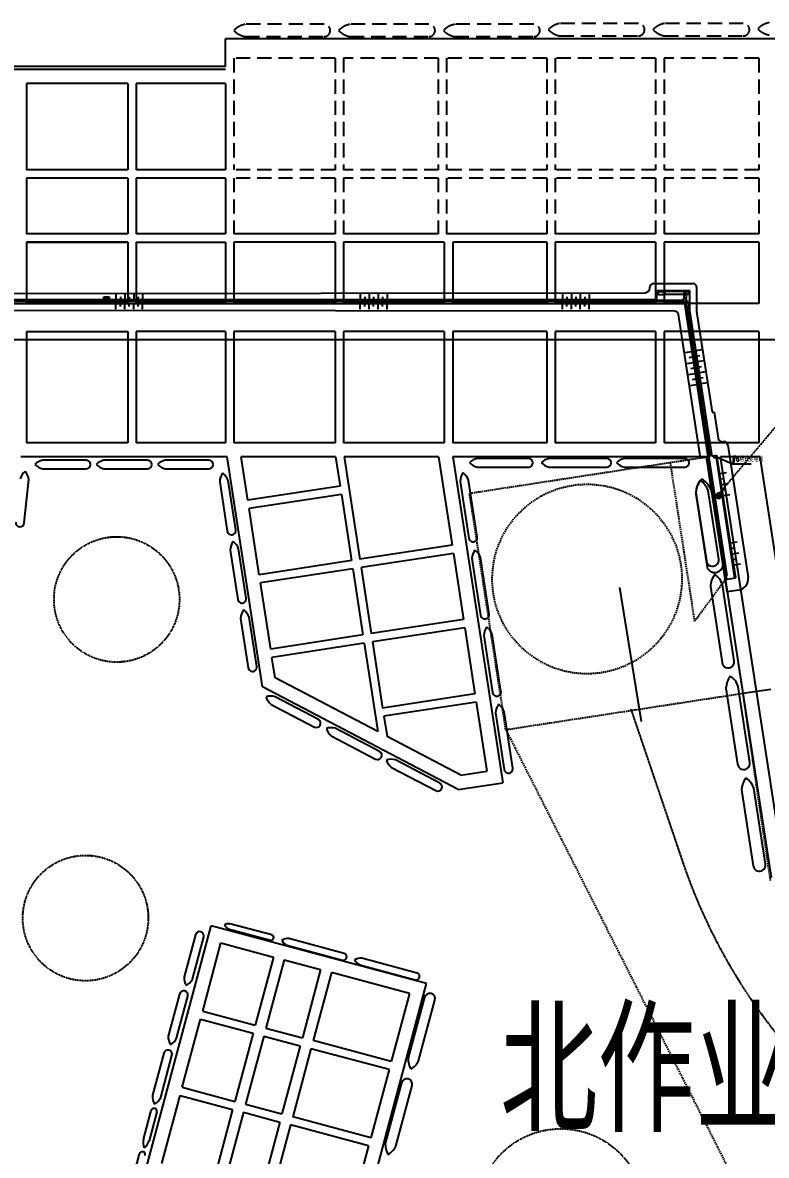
# Model space of a CAD drawing. Header units: millimetres. Extents: x 440090 to 511528, y 3875004 to 3899972.
# Drawn here: x 445181 to 447850, y 3890206 to 3894270 of the extents above; entities that cross this region are included whole.
import ezdxf

# ---------------------------------------------------------------- set-up
doc = ezdxf.new("R2010")
doc.units = ezdxf.units.MM
for name, pattern in [('ACAD_ISO10W100', [18, 12, -3, 0, -3]), ('CENTER2', [28.575, 19.05, -3.175, 3.175, -3.175]), ('DASHED', [19.05, 12.7, -6.35]), ('DASHED2', [0.375, 0.25, -0.125]), ('HIDDEN', [0.75, 0.5, -0.25]), ('X1', [5, 4, -1])]:
    doc.linetypes.add(name, pattern=pattern)
for name, color, linetype in [('00-矿石航道-总平', 4, 'Continuous'), ('00集疏运', 7, 'Continuous'), ('0南区轮廓', 5, 'Continuous'), ('2012矿石码头方案1-PM', 3, 'Continuous'), ('2014深水航道二期方案1', 5, 'Continuous'), ('2014矿石码头方案1-水域', 4, 'Continuous'), ('FA3补充-北作业区规划', 7, 'Continuous')]:
    doc.layers.add(name, color=color, linetype=linetype)
doc.styles.add('HZTXT', font='romans1.shx', dxfattribs={"width": 0.8, "height": 1, "bigfont": 'hztxt.shx'})
doc.styles.add('R+HZ', font='romans1.shx', dxfattribs={"width": 0.8, "bigfont": 'hztxt.shx'})

msp = doc.modelspace()

# ---------------------------------------------------------------- hatches: boundary and pattern name
at = {"layer": '2012矿石码头方案1-PM'}
h = msp.add_hatch(dxfattribs=at)
h.set_pattern_fill('ANSI31', color=256, scale=0.084, angle=-83.52085, style=0)
h.set_pattern_definition([(321.47915017, (-209944.08008, 3894907.72144), (0.166100596, 0.20866116555), [])])
edge = h.paths.add_edge_path()
edge.add_arc((447678.586, 3892572.451), 9.424, 6.47915, 96.47915)
edge.add_line((447677.523, 3892581.815), (447678.586, 3892572.451))
edge.add_line((447678.586, 3892572.451), (447687.95, 3892573.514))
edge = h.paths.add_edge_path()
edge.add_line((447678.586, 3892572.451), (447669.222, 3892571.388))
edge.add_arc((447678.586, 3892572.451), 9.424, 186.47915, 276.47915)
edge.add_line((447679.65, 3892563.087), (447678.586, 3892572.451))

# ---------------------------------------------------------------- linework, layer by layer
at = {"linetype": 'CENTER2', "ltscale": 0.1}
msp.add_line((447363.243, 3891807.225), (447549.368, 3891258.202), dxfattribs=at)
msp.add_arc((449481.366, 3891913.169), 2040, 198.727169, 251.632866, dxfattribs=at)
at = {"layer": '00-矿石航道-总平', "color": 3, "linetype": 'DASHED', "ltscale": 8}
msp.add_line((447764.785, 3891863.915), (447913.188, 3891885.726), dxfattribs=at)
at = {"layer": '00集疏运', "color": 1, "linetype": 'DASHED2', "ltscale": 0.001}
msp.add_line((448037.955, 3893003.264), (447655.392, 3892551.621), dxfattribs=at)
at = {"layer": '0南区轮廓', "color": 7, "linetype": 'HIDDEN', "ltscale": 2}
for centre, radius in [((445518.775, 3892200.609), 225), ((445406.864, 3891057.491), 225), ((447111.967, 3890001.58), 300)]:
    msp.add_circle(centre, radius, dxfattribs=at)
at = {"layer": '2012矿石码头方案1-PM', "color": 9}
for p, q in [((447444.469, 3893333.557, 0), (447586.469, 3893333.563, 0)), ((444534.883, 3893297.931, 0), (447414.471, 3893301.056, 0)), ((445515.842, 3893295.93, 0), (445515.842, 3893275.93, 0)), ((445547.842, 3893295.932, 0), (445547.842, 3893275.932, 0)), ((445579.842, 3893295.933, 0), (445579.842, 3893275.933, 0)), ((445611.842, 3893295.935, 0), (445611.842, 3893275.935, 0)), ((446392.555, 3893296.008, 0), (446392.556, 3893276.008, 0)), ((446424.555, 3893296.009, 0), (446424.556, 3893276.009, 0)), ((446456.555, 3893296.01, 0), (446456.556, 3893276.01, 0)), ((446488.555, 3893296.012, 0), (446488.556, 3893276.012, 0)), ((447117.998, 3893296.039, 0), (447117.999, 3893276.039, 0)), ((447149.998, 3893296.04, 0), (447149.999, 3893276.04, 0)), ((447181.998, 3893296.042, 0), (447181.999, 3893276.042, 0)), ((447213.998, 3893296.043, 0), (447213.999, 3893276.043, 0)), ((447431.47, 3893318.056, 0), (447431.47, 3893320.556, 0)), ((447599.47, 3893320.564, 0), (447599.474, 3893233.445, 0)), ((445515.844, 3893241.934, 0), (445515.843, 3893261.934, 0)), ((445531.842, 3893285.931, 0), (445531.842, 3893275.931, 0)), ((445531.843, 3893251.935, 0), (445531.843, 3893261.935, 0)), ((445547.844, 3893241.936, 0), (445547.843, 3893261.936, 0)), ((445563.842, 3893285.933, 0), (445563.842, 3893275.933, 0)), ((445563.843, 3893251.936, 0), (445563.843, 3893261.936, 0)), ((445579.844, 3893241.937, 0), (445579.843, 3893261.937, 0)), ((445595.842, 3893285.934, 0), (445595.842, 3893275.934, 0)), ((445595.843, 3893251.938, 0), (445595.843, 3893261.938, 0)), ((445611.844, 3893241.938, 0), (445611.843, 3893261.938, 0)), ((446392.558, 3893242.012, 0), (446392.557, 3893262.012, 0)), ((446408.556, 3893286.008, 0), (446408.556, 3893276.008, 0)), ((446408.557, 3893252.012, 0), (446408.557, 3893262.012, 0)), ((446424.558, 3893242.013, 0), (446424.557, 3893262.013, 0)), ((446440.556, 3893286.01, 0), (446440.556, 3893276.01, 0)), ((446440.557, 3893252.014, 0), (446440.557, 3893262.014, 0)), ((446456.558, 3893242.014, 0), (446456.557, 3893262.014, 0)), ((446472.556, 3893286.011, 0), (446472.556, 3893276.011, 0)), ((446472.557, 3893252.015, 0), (446472.557, 3893262.015, 0)), ((446488.558, 3893242.016, 0), (446488.557, 3893262.016, 0)), ((447118.001, 3893242.043, 0), (447118, 3893262.043, 0)), ((447133.999, 3893286.04, 0), (447133.999, 3893276.04, 0)), ((447134, 3893252.043, 0), (447134, 3893262.043, 0)), ((447150.001, 3893242.044, 0), (447150, 3893262.044, 0)), ((447165.999, 3893286.041, 0), (447165.999, 3893276.041, 0)), ((447166, 3893252.045, 0), (447166, 3893262.045, 0)), ((447182.001, 3893242.046, 0), (447182, 3893262.046, 0)), ((447197.999, 3893286.042, 0), (447197.999, 3893276.042, 0)), ((447198, 3893252.046, 0), (447198, 3893262.046, 0)), ((447214.001, 3893242.047, 0), (447214, 3893262.047, 0)), ((447519.579, 3893235.06, 0), (444512.873, 3893237.931, 0)), ((447613.237, 3892708.773, 0), (447534.406, 3893222.336, 0)), ((447599.474, 3893233.445, 0), (447654.947, 3892872.052, 0)), ((447654.947, 3892872.052, 0), (447662.029, 3892872.052, 0)), ((447662.029, 3892872.052, 0), (447676.288, 3892779.154, 0)), ((447693.39, 3892766.603, 0), (447694.082, 3892766.709, 0)), ((447711.184, 3892754.159, 0), (447784.01, 3892279.716, 0)), ((447634.656, 3892712.061, 0), (447613.237, 3892708.773, 0)), ((447615.213, 3892709.076, 0), (447634.685, 3892712.065, 0)), ((447709.031, 3892227.738, 0), (447634.656, 3892712.061, 0)), ((447706.111, 3892655.392, 0), (447681.4, 3892651.599, 0)), ((447696.79, 3892633.727, 0), (447684.435, 3892631.83, 0)), ((447712.179, 3892615.855, 0), (447687.469, 3892612.062, 0)), ((447702.859, 3892594.19, 0), (447690.503, 3892592.293, 0)), ((447718.248, 3892576.318, 0), (447693.538, 3892572.525, 0)), ((447744.387, 3892406.032, 0), (447719.676, 3892402.239, 0)), ((447735.066, 3892384.368, 0), (447722.71, 3892382.471, 0)), ((447750.455, 3892366.496, 0), (447725.745, 3892362.703, 0)), ((447741.135, 3892344.831, 0), (447728.779, 3892342.934, 0)), ((447756.524, 3892326.959, 0), (447731.814, 3892323.166, 0)), ((447750.542, 3892234.11, 0), (447709.031, 3892227.738, 0))]:
    msp.add_line(p, q, dxfattribs=at)
at = {"layer": '2012矿石码头方案1-PM'}
for p, q in [((447456.471, 3893308.557, 0), (447574.471, 3893308.562, 0)), ((447456.472, 3893276.057, 0), (447456.471, 3893308.557, 0)), ((447461.971, 3893293.858, 0), (447461.971, 3893305.858, 0)), ((447461.971, 3893305.858, 0), (447481.971, 3893305.858, 0)), ((447481.971, 3893293.858, 0), (447461.971, 3893293.858, 0)), ((447481.971, 3893305.858, 0), (447481.971, 3893293.858, 0)), ((447574.474, 3893231.537, 0), (447574.471, 3893308.562, 0)), ((444498.632, 3893261.93, 0), (447555.624, 3893262.062, 0)), ((447456.472, 3893276.057, 0), (444512.883, 3893275.931, 0)), ((447568.737, 3893268.909, 0), (444519.746, 3893268.909, 0)), ((447555.624, 3893262.062, 0), (447639.924, 3892712.869, 0)), ((447563.878, 3893254.427, 0), (447646.843, 3892713.931, 0)), ((447568.714, 3893269.062, 0), (447653.762, 3892714.993, 0)), ((447634.685, 3892712.065, 0), (447646.843, 3892713.931, 0)), ((447634.685, 3892712.065, 0), (447702.204, 3892272.217)), ((447641.83, 3892705.068, 0), (447637.876, 3892704.461, 0)), ((447639.853, 3892704.764, 0), (447706.155, 3892272.823, 0)), ((447653.762, 3892714.993, 0), (447671.257, 3892717.679, 0)), ((447671.482, 3892709.62, 0), (447667.529, 3892709.013, 0)), ((447669.505, 3892709.316, 0), (447735.807, 3892277.375, 0)), ((447671.257, 3892717.679, 0), (447738.773, 3892277.83, 0)), ((447596.524, 3892578.394, 0), (447636.698, 3892316.672, 0)), ((447694.026, 3892325.472, 0), (447653.853, 3892587.194, 0)), ((447678.586, 3892572.451, 0), (447669.222, 3892571.388, 0)), ((447677.523, 3892581.815, 0), (447678.586, 3892572.451, 0)), ((447687.95, 3892573.514, 0), (447678.586, 3892572.451, 0)), ((447678.586, 3892572.451, 0), (447679.65, 3892563.087, 0)), ((447702.201, 3892272.217, 0), (447738.773, 3892277.83, 0))]:
    msp.add_line(p, q, dxfattribs=at)
at = {"layer": '2012矿石码头方案1-PM', "color": 7}
for p, q in [((447554.971, 3893305.861, 0), (447484.971, 3893305.858, 0)), ((447484.971, 3893305.858, 0), (447484.971, 3893295.858, 0)), ((447484.971, 3893295.858, 0), (447554.971, 3893295.861, 0)), ((447563.398, 3893292.996, 0), (447553.398, 3893292.996, 0)), ((447553.398, 3893292.996, 0), (447553.398, 3893282.996, 0)), ((447554.971, 3893295.861, 0), (447554.971, 3893305.861, 0)), ((447569.971, 3893305.861, 0), (447559.971, 3893305.861, 0)), ((447559.971, 3893305.861, 0), (447559.971, 3893295.861, 0)), ((447559.971, 3893295.861, 0), (447569.971, 3893295.861, 0)), ((447563.398, 3893282.996, 0), (447563.398, 3893292.996, 0)), ((447569.971, 3893295.861, 0), (447569.971, 3893305.861, 0)), ((447552.472, 3893279.862, 0), (447562.472, 3893279.862, 0)), ((447552.472, 3893269.862, 0), (447552.472, 3893279.862, 0)), ((447552.472, 3893269.861, 0), (447562.472, 3893269.862, 0)), ((447553.398, 3893282.996, 0), (447563.398, 3893282.996, 0)), ((447562.472, 3893269.862, 0), (447562.472, 3893279.862, 0))]:
    msp.add_line(p, q, dxfattribs=at)
at = {"layer": '2012矿石码头方案1-PM', "color": 5}
for p, q in [((447552.472, 3893273.25, 0), (444483.52, 3893273.25, 0)), ((447556.621, 3893273.362, 0), (447708.051, 3892286.832, 0))]:
    msp.add_line(p, q, dxfattribs=at)
at = {"layer": '2012矿石码头方案1-PM', "linetype": 'Continuous', "ltscale": 5}
for p, q in [((445472.051, 3893285.972, 0), (445492.051, 3893285.972, 0)), ((445472.051, 3893275.972, 0), (445472.051, 3893285.972, 0)), ((445492.051, 3893285.972, 0), (445492.051, 3893275.972, 0)), ((447556.645, 3893279.862, 0), (447556.645, 3893282.996, 0)), ((447558.664, 3893279.862, 0), (447558.664, 3893282.996, 0))]:
    msp.add_line(p, q, dxfattribs=at)
at = {"layer": '2012矿石码头方案1-PM', "color": 6, "linetype": 'Continuous', "ltscale": 5}
for p, q in [((445479.051, 3893279.972, 0), (445479.051, 3893283.972, 0)), ((445479.051, 3893283.972, 0), (445485.051, 3893283.972, 0)), ((445485.051, 3893279.972, 0), (445479.051, 3893279.972, 0)), ((445485.051, 3893283.972, 0), (445485.051, 3893279.972, 0))]:
    msp.add_line(p, q, dxfattribs=at)
at = {"layer": '2012矿石码头方案1-PM', "color": 9, "linetype": 'Continuous', "ltscale": 5}
for p, q in [((447557.227, 3893086.845, 0), (447581.937, 3893090.638, 0)), ((447620.486, 3893096.555, 0), (447595.775, 3893092.762, 0)), ((447563.296, 3893047.308, 0), (447588.006, 3893051.101, 0)), ((447572.617, 3893068.973, 0), (447584.972, 3893070.87, 0)), ((447611.165, 3893074.89, 0), (447598.81, 3893072.994, 0)), ((447626.555, 3893057.018, 0), (447601.844, 3893053.225, 0)), ((447569.364, 3893007.771, 0), (447594.075, 3893011.564, 0)), ((447578.685, 3893029.436, 0), (447591.041, 3893031.333, 0)), ((447617.234, 3893035.353, 0), (447604.879, 3893033.457, 0)), ((447632.624, 3893017.481, 0), (447607.913, 3893013.688, 0)), ((447575.433, 3892968.234, 0), (447600.144, 3892972.027, 0)), ((447584.754, 3892989.899, 0), (447597.109, 3892991.796, 0)), ((447623.303, 3892995.816, 0), (447610.947, 3892993.92, 0)), ((447638.692, 3892977.944, 0), (447613.982, 3892974.151, 0))]:
    msp.add_line(p, q, dxfattribs=at)
at = {"layer": '2012矿石码头方案1-PM', "color": 6}
for p, q in [((447670.002, 3892715.968, 0), (447660.118, 3892714.451, 0)), ((447660.118, 3892714.451, 0), (447661.028, 3892708.521, 0)), ((447661.028, 3892708.521, 0), (447670.912, 3892710.038, 0)), ((447670.912, 3892710.038, 0), (447670.002, 3892715.968, 0))]:
    msp.add_line(p, q, dxfattribs=at)
at = {"layer": '2012矿石码头方案1-PM', "color": 7, "linetype": 'Continuous', "ltscale": 5}
for p, q in [((447668.873, 3892712.974, 0), (447728.112, 3892687.413, 0)), ((447728.112, 3892687.413, 0), (447794.683, 3892687.413, 0))]:
    msp.add_line(p, q, dxfattribs=at)
at = {"layer": '2012矿石码头方案1-PM', "color": 9}
for centre, radius, start, end in [((447444.47, 3893320.557, 0), 13, 90.002468, 180.002468), ((447586.47, 3893320.563, 0), 13, 0.002468, 90.002468), ((447414.47, 3893318.056, 0), 17, 270.002468, 0.002468), ((447519.58, 3893220.06, 0), 15, 8.726636, 90.002468), ((447691.115, 3892781.429, 0), 15, 188.726636, 278.72643), ((447696.358, 3892751.883, 0), 15, 8.726636, 98.72643), ((447744.473, 3892273.647, 0), 40, 278.726636, 8.726636)]:
    msp.add_arc(centre, radius, start, end, dxfattribs=at)
at = {"layer": '2012矿石码头方案1-PM'}
for centre, radius, start, end in [((447554.982, 3893253.062, 0), 9, 8.726636, 90.002468), ((447670.957, 3892580.648, 0), 74.467, 135.821001, 181.734498), ((447582.17, 3892567.02, 0), 74.467, 15.718774, 61.63227), ((447678.586, 3892572.451, 0), 9.424, 96.47915, 186.47915), ((447678.586, 3892572.451, 0), 9.424, 186.47915, 276.47915), ((447678.586, 3892572.451, 0), 9.424, 6.47915, 96.47915), ((447678.586, 3892572.451, 0), 9.424, 276.47915, 6.47915), ((447664.502, 3892326.676, 0), 29.549, 199.788337, 357.664935)]:
    msp.add_arc(centre, radius, start, end, dxfattribs=at)
at = {"layer": '2014深水航道二期方案1', "linetype": 'DASHED2', "ltscale": 20}
for p, q in [((446784.652, 3892581.514, 0), (447634.696, 3892711.993, 0)), ((447504.224, 3892691.966, 0), (447591.767, 3892121.646, 0)), ((446914.833, 3891733.416, 0), (446784.652, 3892581.514, 0)), ((447591.767, 3892121.646, 0), (447702.212, 3892272.145, 0))]:
    msp.add_line(p, q, dxfattribs=at)
at = {"layer": '2014深水航道二期方案1', "color": 0, "linetype": 'DASHED2', "ltscale": 20}
for p, q in [((446914.822, 3891733.486), (447764.835, 3891863.923)), ((447764.782, 3891863.915), (447863.511, 3891192.153)), ((446914.828, 3891733.449), (447721.723, 3890142.434))]:
    msp.add_line(p, q, dxfattribs=at)
at = {"layer": '2014深水航道二期方案1', "linetype": 'DASHED2', "ltscale": 20}
msp.add_circle((447206.282, 3892273.869, 0), 340, dxfattribs=at)
at = {"layer": '2014矿石码头方案1-水域', "linetype": 'X1', "ltscale": 150}
msp.add_line((447634.696, 3892711.993, 0), (447764.877, 3891863.896, 0), dxfattribs=at)
at = {"layer": '2014矿石码头方案1-水域', "linetype": 'ACAD_ISO10W100', "ltscale": 150}
msp.add_line((447323.22, 3892242.903), (447400.524, 3891762.693), dxfattribs=at)
at = {"layer": 'FA3补充-北作业区规划', "linetype": 'DASHED', "ltscale": 4}
for p, q in [((446262.743, 3894263.974), (445979.718, 3894263.974)), ((446638.743, 3894263.974), (446355.718, 3894263.974)), ((447014.743, 3894263.974), (446731.718, 3894263.974)), ((447390.743, 3894266.906), (447107.718, 3894266.906)), ((447766.743, 3894266.906), (447483.718, 3894266.906)), ((447107.718, 3894222.505), (447390.743, 3894222.505)), ((447483.718, 3894222.505), (447766.743, 3894222.505)), ((445979.718, 3894219.573), (446262.743, 3894219.573)), ((446355.718, 3894219.573), (446638.743, 3894219.573)), ((446731.718, 3894219.573), (447014.743, 3894219.573)), ((446302.353, 3894142.065), (445938.943, 3894142.065)), ((445938.943, 3894142.065), (445938.943, 3893742.065)), ((446302.353, 3894142.065), (446302.353, 3893742.065)), ((446672.353, 3894142.065), (446332.353, 3894142.065)), ((446332.353, 3894142.065), (446332.353, 3893742.065)), ((446672.353, 3894142.065), (446672.353, 3893742.065)), ((447062.353, 3894142.065), (446702.353, 3894142.065)), ((446702.353, 3894142.065), (446702.353, 3893742.065)), ((447062.353, 3894142.065), (447062.353, 3893742.065)), ((447452.353, 3894142.065), (447092.353, 3894142.065)), ((447092.353, 3894142.065), (447092.353, 3893742.065)), ((447452.353, 3894142.065), (447452.353, 3893742.065)), ((447822.353, 3894142.065), (447482.353, 3894142.065)), ((447482.353, 3894142.065), (447482.353, 3893742.065)), ((447822.353, 3894142.065), (447822.353, 3893742.065)), ((446302.353, 3893742.065), (445938.943, 3893742.065)), ((446672.353, 3893742.065), (446332.353, 3893742.065)), ((447062.353, 3893742.065), (446702.353, 3893742.065)), ((447452.353, 3893742.065), (447092.353, 3893742.065)), ((447822.353, 3893742.065), (447482.353, 3893742.065)), ((446302.353, 3893712.065), (445938.943, 3893712.065)), ((445938.943, 3893712.065), (445938.943, 3893512.065)), ((446302.353, 3893712.065), (446302.353, 3893512.065)), ((446672.353, 3893712.065), (446332.353, 3893712.065)), ((446332.353, 3893712.065), (446332.353, 3893512.065)), ((446672.353, 3893712.065), (446672.353, 3893512.065)), ((447062.353, 3893712.065), (446702.353, 3893712.065)), ((446702.353, 3893712.065), (446702.353, 3893512.065)), ((447062.353, 3893712.065), (447062.353, 3893512.065)), ((447452.353, 3893712.065), (447092.353, 3893712.065)), ((447092.353, 3893712.065), (447092.353, 3893512.065)), ((447452.353, 3893712.065), (447452.353, 3893512.065)), ((447822.353, 3893712.065), (447482.353, 3893712.065)), ((447482.353, 3893712.065), (447482.353, 3893512.065)), ((447822.353, 3893712.065), (447822.353, 3893512.065))]:
    msp.add_line(p, q, dxfattribs=at)
at = {"layer": 'FA3补充-北作业区规划'}
for p, q in [((450257.515, 3894212.065), (445908.943, 3894212.065)), ((445908.943, 3894112.065), (445908.943, 3894212.065)), ((445908.943, 3894112.065), (443294.371, 3894112.065)), ((445908.943, 3894102.065), (443294.371, 3894102.065)), ((445558.943, 3894052.037), (445195.533, 3894052.037)), ((445195.533, 3894052.037), (445195.533, 3893742.065)), ((445558.943, 3894052.037), (445558.943, 3893742.065)), ((445908.943, 3894052.037), (445588.943, 3894052.037)), ((445588.943, 3894052.037), (445588.943, 3893742.065)), ((445908.943, 3894052.037), (445908.943, 3893742.065)), ((445558.943, 3893742.065), (445195.533, 3893742.065)), ((445908.943, 3893742.065), (445588.943, 3893742.065)), ((445558.943, 3893712.065), (445195.533, 3893712.065)), ((445195.533, 3893712.065), (445195.533, 3893512.065)), ((445558.943, 3893712.065), (445558.943, 3893512.065)), ((445908.943, 3893712.065), (445588.943, 3893712.065)), ((445588.943, 3893712.065), (445588.943, 3893512.065)), ((445908.943, 3893712.065), (445908.943, 3893512.065)), ((445558.943, 3893512.065), (445195.533, 3893512.065)), ((445908.943, 3893512.065), (445588.943, 3893512.065)), ((446302.353, 3893512.065), (445938.943, 3893512.065)), ((446672.353, 3893512.065), (446332.353, 3893512.065)), ((447062.353, 3893512.065), (446702.353, 3893512.065)), ((447452.353, 3893512.065), (447092.353, 3893512.065)), ((447822.353, 3893512.065), (447482.353, 3893512.065)), ((445195.533, 3893482.065), (445195.533, 3893262.275)), ((445558.943, 3893482.065), (445195.533, 3893482.065)), ((445195.533, 3893482.037), (445558.943, 3893482.037)), ((445558.943, 3893482.065), (445558.943, 3893262.275)), ((445588.943, 3893482.037), (445908.943, 3893482.038)), ((445588.943, 3893482.037), (445588.943, 3893262.275)), ((445908.943, 3893482.038), (445908.943, 3893262.275)), ((445938.943, 3893482.038), (445938.943, 3893262.038)), ((446302.353, 3893482.038), (445938.943, 3893482.038)), ((446302.353, 3893482.038), (446302.353, 3893262.038)), ((446694.15, 3893482.038), (446332.353, 3893482.038)), ((446332.353, 3893482.038), (446332.353, 3893262.038)), ((446694.15, 3893482.038), (446694.15, 3893262.038)), ((447062.353, 3893482.038), (446724.15, 3893482.038)), ((446724.15, 3893482.038), (446724.15, 3893262.038)), ((447062.353, 3893482.038), (447062.353, 3893262.038)), ((447452.353, 3893482.038), (447092.353, 3893482.038)), ((447092.353, 3893482.038), (447092.353, 3893262.038)), ((447452.353, 3893482.038), (447452.353, 3893262.038)), ((447634.685, 3893482.038), (447482.353, 3893482.038)), ((447482.353, 3893482.038), (447482.353, 3893262.038)), ((447822.353, 3893482.038), (447634.685, 3893482.038)), ((447822.353, 3893482.038), (447822.353, 3893262.038)), ((445558.943, 3893262.275), (445195.533, 3893262.275)), ((445908.943, 3893262.275), (445588.943, 3893262.275)), ((446302.353, 3893262.038), (445938.943, 3893262.038)), ((446694.15, 3893262.038), (446332.353, 3893262.038)), ((447062.353, 3893262.038), (446724.15, 3893262.038)), ((447452.353, 3893262.038), (447092.353, 3893262.038)), ((447634.685, 3893262.038), (447482.353, 3893262.038)), ((447822.353, 3893262.038), (447634.685, 3893262.038)), ((445195.533, 3893162.065), (445195.533, 3892762.065)), ((445195.533, 3893162.065), (445558.943, 3893162.065)), ((445558.943, 3893162.065), (445558.943, 3892762.065)), ((445588.943, 3893162.065), (445588.943, 3892762.065)), ((445908.943, 3893162.065), (445588.943, 3893162.065)), ((445908.943, 3893162.065), (445908.943, 3892762.065)), ((445938.943, 3893162.275), (445938.943, 3892762.065)), ((446302.353, 3893162.275), (445938.943, 3893162.275)), ((446302.353, 3893162.275), (446302.353, 3892762.065)), ((446332.353, 3893162.065), (446332.353, 3892762.065)), ((446694.15, 3893162.065), (446332.353, 3893162.065)), ((446694.15, 3893162.065), (446694.15, 3892762.065)), ((446724.15, 3893162.065), (446724.15, 3892762.065)), ((447062.353, 3893162.065), (446724.15, 3893162.065)), ((447062.353, 3893162.065), (447062.353, 3892762.065)), ((447092.353, 3893162.065), (447092.353, 3892762.065)), ((447452.353, 3893162.065), (447092.353, 3893162.065)), ((447452.353, 3893162.065), (447452.353, 3892762.065)), ((447482.353, 3893162.065), (447482.353, 3892762.065)), ((447634.685, 3893162.065), (447482.353, 3893162.065)), ((447822.353, 3893162.065), (447634.685, 3893162.065)), ((447822.353, 3893162.065), (447822.353, 3892762.065)), ((445558.943, 3892762.065), (445195.533, 3892762.065)), ((445908.943, 3892762.065), (445588.943, 3892762.065)), ((446302.353, 3892762.275), (445938.943, 3892762.275)), ((446694.15, 3892762.065), (446332.353, 3892762.065)), ((447062.353, 3892762.065), (446724.15, 3892762.065)), ((447452.353, 3892762.065), (447092.353, 3892762.065)), ((447634.685, 3892762.065), (447482.353, 3892762.065)), ((447822.353, 3892762.065), (447634.685, 3892762.065)), ((445914.786, 3892712.065), (445174.786, 3892712.065)), ((445409.369, 3892700.195), (445253.102, 3892700.195)), ((445629.369, 3892700.195), (445473.102, 3892700.195)), ((445849.369, 3892700.195), (445693.102, 3892700.195)), ((446041.342, 3891887.346), (445914.786, 3892712.065)), ((445989.274, 3892556.298), (445965.371, 3892712.065)), ((446304.293, 3892712.065), (445965.371, 3892712.065)), ((446304.293, 3892712.065), (446320.398, 3892607.11)), ((446334.644, 3892712.065), (446391.004, 3892344.785)), ((446673.565, 3892712.065), (446334.644, 3892712.065)), ((446673.565, 3892712.065), (446722.128, 3892395.597)), ((446724.15, 3892712.065), (446903.509, 3891543.247)), ((447634.685, 3892712.065), (446724.15, 3892712.065)), ((446996.768, 3892706.492), (446812.501, 3892706.492)), ((447276.768, 3892706.492), (447070.501, 3892706.492)), ((447556.768, 3892706.492), (447340.501, 3892706.492)), ((447634.685, 3892712.065), (447866.297, 3891202.732)), ((447911.888, 3891235.283), (447685.271, 3892712.065)), ((447826.909, 3892712.065), (447685.271, 3892712.065)), ((448065.921, 3891154.512), (447826.909, 3892712.065)), ((445253.102, 3892669.361), (445409.369, 3892669.361)), ((445473.102, 3892669.361), (445629.369, 3892669.361)), ((445693.102, 3892669.361), (445849.369, 3892669.361)), ((446812.501, 3892675.658), (446996.768, 3892675.658)), ((447070.501, 3892675.658), (447276.768, 3892675.658)), ((447340.501, 3892675.658), (447556.768, 3892675.658)), ((445187.192, 3892474.974), (445203.157, 3892630.423)), ((445888.131, 3892622.891), (445915.322, 3892445.698)), ((445945.799, 3892450.374), (445918.609, 3892627.567)), ((446320.398, 3892607.11), (445989.274, 3892556.298)), ((446750.725, 3892624.264), (446782.011, 3892420.383)), ((446812.489, 3892425.06), (446781.203, 3892628.941)), ((446324.949, 3892577.458), (445993.825, 3892526.645)), ((446324.949, 3892577.458), (446361.351, 3892340.234)), ((447596.877, 3892584.685), (447634.649, 3892338.542)), ((447678.536, 3892345.277), (447640.764, 3892591.42)), ((446030.227, 3892289.422), (445993.825, 3892526.645)), ((446722.128, 3892395.597), (446391.004, 3892344.785)), ((445925.747, 3892377.76), (445952.938, 3892200.567)), ((445983.415, 3892205.244), (445956.225, 3892382.437)), ((446726.679, 3892365.944), (446395.555, 3892315.132)), ((446726.679, 3892365.944), (446763.081, 3892128.721)), ((446361.351, 3892340.234), (446030.227, 3892289.422)), ((446395.555, 3892315.132), (446431.957, 3892077.909)), ((446793.195, 3892347.504), (446824.481, 3892143.623)), ((446854.958, 3892148.3), (446823.672, 3892352.18)), ((446365.902, 3892310.581), (446034.778, 3892259.769)), ((446365.902, 3892310.581), (446402.304, 3892073.358)), ((446071.18, 3892022.546), (446034.778, 3892259.769)), ((447648.751, 3892246.642), (447690.618, 3891973.811)), ((447734.505, 3891980.546), (447692.638, 3892253.377)), ((445963.363, 3892132.629), (445990.554, 3891955.436)), ((446021.032, 3891960.113), (445993.841, 3892137.306)), ((446763.081, 3892128.721), (446431.957, 3892077.909)), ((446402.304, 3892073.358), (446071.18, 3892022.546)), ((446767.632, 3892099.068), (446436.508, 3892048.256)), ((446767.632, 3892099.068), (446804.034, 3891861.845)), ((446835.665, 3892070.743), (446866.951, 3891866.863)), ((446897.428, 3891871.54), (446866.142, 3892075.42)), ((446406.855, 3892043.705), (446075.731, 3891992.893)), ((446406.855, 3892043.705), (446455.512, 3891726.623)), ((446436.508, 3892048.256), (446472.91, 3891811.032)), ((446086.932, 3891919.897), (446075.731, 3891992.893)), ((446455.512, 3891726.623), (446086.932, 3891919.897)), ((446744.177, 3891518.796), (446041.342, 3891887.346)), ((447704.72, 3891881.912), (447746.587, 3891609.081)), ((447790.474, 3891615.815), (447748.607, 3891888.646)), ((446242.216, 3891770.278), (446087.193, 3891851.569)), ((446804.034, 3891861.845), (446472.91, 3891811.032)), ((446808.585, 3891832.192), (446477.461, 3891781.38)), ((446808.585, 3891832.192), (446846.504, 3891585.084)), ((446072.873, 3891824.261), (446227.896, 3891742.971)), ((446878.135, 3891793.983), (446909.421, 3891590.102)), ((446939.898, 3891594.779), (446908.612, 3891798.66)), ((446477.461, 3891781.38), (446488.519, 3891709.315)), ((446288.768, 3891711.051), (446447.531, 3891627.8)), ((446461.851, 3891655.107), (446303.087, 3891738.359)), ((446752.84, 3891570.711), (446488.519, 3891709.315)), ((446677.745, 3891541.897), (446518.982, 3891625.149)), ((446504.663, 3891597.841), (446663.426, 3891514.59)), ((446752.84, 3891570.711), (446846.504, 3891585.084)), ((446744.177, 3891518.796), (446903.509, 3891543.247)), ((447760.689, 3891517.181), (447802.556, 3891244.35)), ((447846.443, 3891251.085), (447804.576, 3891523.916)), ((445546.911, 3889870.427), (445857.502, 3891029.569)), ((446630.235, 3890822.483), (445857.494, 3891029.538)), ((445919.211, 3891019.267), (446070.208, 3890978.807)), ((446075.076, 3890996.975), (445924.08, 3891037.434)), ((445801.196, 3890997.604), (445760.751, 3890846.662)), ((445790.534, 3890838.682), (445830.979, 3890989.624)), ((446334.734, 3890930.486), (446135.881, 3890983.768)), ((445827.361, 3890723.893), (445892.85, 3890968.301)), ((445892.85, 3890968.301), (446081.212, 3890917.83)), ((446129.47, 3890959.842), (446328.323, 3890906.56)), ((446081.212, 3890917.83), (446015.723, 3890673.422)), ((446119.849, 3890907.477), (446054.36, 3890663.069)), ((446119.849, 3890907.477), (446250.249, 3890872.536)), ((446596.5, 3890860.346), (446397.647, 3890913.628)), ((446250.249, 3890872.536), (446184.76, 3890628.129)), ((446288.886, 3890862.184), (446223.397, 3890617.776)), ((446568.998, 3890787.128), (446288.886, 3890862.184)), ((446391.236, 3890889.702), (446590.089, 3890836.42)), ((446319.652, 3889663.372), (446630.243, 3890822.514)), ((445744.256, 3890785.101), (445703.811, 3890634.158)), ((445733.594, 3890626.178), (445774.039, 3890777.12)), ((446568.998, 3890787.128), (446503.509, 3890542.72)), ((446622.998, 3890773.293), (446564.652, 3890555.544)), ((446602.105, 3890545.509), (446660.451, 3890763.258)), ((445754.107, 3890450.508), (445819.596, 3890694.916)), ((445819.596, 3890694.916), (446007.958, 3890644.444)), ((445827.361, 3890723.893), (446015.723, 3890673.422)), ((446054.36, 3890663.069), (446184.76, 3890628.129)), ((446007.958, 3890644.444), (445942.469, 3890400.036)), ((446046.595, 3890634.091), (445981.106, 3890389.684)), ((446046.595, 3890634.091), (446176.995, 3890599.151)), ((446503.509, 3890542.72), (446223.397, 3890617.776)), ((445687.316, 3890572.597), (445646.871, 3890421.655)), ((446176.995, 3890599.151), (446111.506, 3890354.743)), ((446215.632, 3890588.798), (446150.143, 3890344.39)), ((446495.744, 3890513.742), (446215.632, 3890588.798)), ((445676.654, 3890413.674), (445717.099, 3890564.616)), ((446495.744, 3890513.742), (446430.255, 3890269.334)), ((445754.107, 3890450.508), (445942.469, 3890400.036)), ((446540.83, 3890466.638), (446482.484, 3890248.889)), ((446519.937, 3890238.853), (446578.283, 3890456.602)), ((445680.854, 3890177.122), (445746.343, 3890421.53)), ((445746.343, 3890421.53), (445934.705, 3890371.059)), ((445614.744, 3890263.583), (445642.507, 3890367.195)), ((445662.631, 3890361.803), (445634.868, 3890258.191)), ((445934.705, 3890371.059), (445869.216, 3890126.651)), ((445981.106, 3890389.684), (446111.506, 3890354.743)), ((445973.342, 3890360.706), (445907.853, 3890116.298)), ((445973.342, 3890360.706), (446103.742, 3890325.765)), ((446103.742, 3890325.765), (446038.253, 3890081.357)), ((446430.255, 3890269.334), (446150.143, 3890344.39)), ((446142.379, 3890315.412), (446076.89, 3890071.005)), ((446422.491, 3890240.357), (446142.379, 3890315.412)), ((446422.491, 3890240.357), (446357.002, 3889995.949)), ((445573.074, 3890108.069), (445600.837, 3890211.681))]:
    msp.add_line(p, q, dxfattribs=at)
at = {"layer": 'FA3补充-北作业区规划', "linetype": 'DASHED', "ltscale": 10}
msp.add_line((449422.074, 3894212.065), (445908.943, 3894212.065), dxfattribs=at)
at = {"layer": 'FA3补充-北作业区规划', "color": 5}
msp.add_line((449967.514, 3893132.065), (443817.89, 3893132.065), dxfattribs=at)
at = {"layer": 'FA3补充-北作业区规划', "linetype": 'DASHED', "ltscale": 4}
for centre, radius, start, end in [((445995.162, 3894187.062), 78.447, 101.354229, 135.779006), ((446262.743, 3894241.773), 22.2, 270, 90), ((446371.162, 3894187.062), 78.447, 101.354229, 135.779006), ((446638.743, 3894241.773), 22.2, 270, 90), ((446747.162, 3894187.062), 78.447, 101.354229, 135.779006), ((447014.743, 3894241.773), 22.2, 270, 90), ((447123.162, 3894189.995), 78.447, 101.354229, 135.779006), ((447390.743, 3894244.706), 22.2, 270, 90), ((447499.162, 3894189.995), 78.447, 101.354229, 135.779006), ((447766.743, 3894244.706), 22.2, 270, 90), ((447875.162, 3894192.928), 78.447, 101.354229, 135.779006), ((445995.162, 3894296.484), 78.447, 224.220995, 258.64577), ((446371.162, 3894296.484), 78.447, 224.220995, 258.64577), ((446747.162, 3894296.484), 78.447, 224.220995, 258.64577), ((447123.162, 3894299.417), 78.447, 224.220995, 258.64577), ((447499.162, 3894299.417), 78.447, 224.220995, 258.64577), ((447875.162, 3894302.35), 78.447, 224.220995, 258.64577)]:
    msp.add_arc(centre, radius, start, end, dxfattribs=at)
at = {"layer": 'FA3补充-北作业区规划'}
for centre, radius, start, end in [((445263.827, 3892646.784), 54.477, 101.354229, 135.779006), ((445263.827, 3892722.771), 54.477, 224.220995, 258.64577), ((445409.369, 3892684.778), 15.417, 270, 90), ((445483.827, 3892646.784), 54.477, 101.354229, 135.779006), ((445483.827, 3892722.771), 54.477, 224.220995, 258.64577), ((445629.369, 3892684.778), 15.417, 270, 90), ((445703.827, 3892646.784), 54.477, 101.354229, 135.779006), ((445703.827, 3892722.771), 54.477, 224.220995, 258.64577), ((445849.369, 3892684.778), 15.417, 270, 90), ((446823.226, 3892653.081), 54.477, 101.354229, 135.779006), ((446823.226, 3892729.068), 54.477, 224.220995, 258.64577), ((446996.768, 3892691.075), 15.417, 270, 90), ((447081.226, 3892653.081), 54.477, 101.354229, 135.779006), ((447081.226, 3892729.068), 54.477, 224.220995, 258.64577), ((447276.768, 3892691.075), 15.417, 270, 90), ((447351.226, 3892653.081), 54.477, 101.354229, 135.779006), ((447351.226, 3892729.068), 54.477, 224.220995, 258.64577), ((447556.768, 3892691.075), 15.417, 270, 90), ((445224.52, 3892617.447), 54.477, 128.356877, 162.781652), ((445148.93, 3892625.211), 54.477, 5.490111, 39.914888), ((445942.551, 3892620.391), 54.477, 142.945163, 177.369938), ((445867.443, 3892608.865), 54.477, 20.078397, 54.503174), ((446805.145, 3892621.764), 54.477, 142.945163, 177.369938), ((446730.037, 3892610.239), 54.477, 20.078397, 54.503174), ((447675.241, 3892581.086), 78.447, 142.945163, 177.369938), ((447567.085, 3892564.489), 78.447, 20.078397, 54.503174), ((445171.855, 3892476.549), 15.417, 174.135882, 354.135882), ((445930.561, 3892448.036), 15.417, 188.724168, 8.724168), ((445980.167, 3892375.26), 54.477, 142.945163, 177.369938), ((445905.059, 3892363.734), 54.477, 20.078397, 54.503174), ((446797.25, 3892422.722), 15.417, 188.724168, 8.724168), ((446847.615, 3892345.004), 54.477, 142.945163, 177.369938), ((446772.506, 3892333.478), 54.477, 20.078397, 54.503174), ((447656.592, 3892341.909), 22.2, 188.724168, 8.724168), ((447727.115, 3892243.043), 78.447, 142.945163, 177.369938), ((447618.959, 3892226.446), 78.447, 20.078397, 54.503174), ((445968.177, 3892202.905), 15.417, 188.724168, 8.724168), ((446017.783, 3892130.129), 54.477, 142.945163, 177.369938), ((445942.675, 3892118.604), 54.477, 20.078397, 54.503174), ((446839.72, 3892145.961), 15.417, 188.724168, 8.724168), ((446890.084, 3892068.243), 54.477, 142.945163, 177.369938), ((446814.976, 3892056.718), 54.477, 20.078397, 54.503174), ((446005.793, 3891957.775), 15.417, 188.724168, 8.724168), ((447712.561, 3891977.179), 22.2, 188.724168, 8.724168), ((447783.084, 3891878.312), 78.447, 142.945163, 177.369938), ((447674.928, 3891861.715), 78.447, 20.078397, 54.503174), ((446882.19, 3891869.201), 15.417, 188.724168, 8.724168), ((446071.887, 3891799.286), 54.477, 73.682801, 108.107578), ((446107.176, 3891866.582), 54.477, 196.549567, 230.974342), ((446932.554, 3891791.483), 54.477, 142.945163, 177.369938), ((446857.446, 3891779.957), 54.477, 20.078397, 54.503174), ((446235.056, 3891756.625), 15.417, 242.328572, 62.328572), ((446287.782, 3891686.076), 54.477, 73.682801, 108.107578), ((446323.07, 3891753.372), 54.477, 196.549567, 230.974342), ((446454.691, 3891641.453), 15.417, 242.328572, 62.328572), ((446503.676, 3891572.866), 54.477, 73.682801, 108.107578), ((446538.965, 3891640.162), 54.477, 196.549567, 230.974342), ((446924.659, 3891592.441), 15.417, 188.724168, 8.724168), ((447768.53, 3891612.448), 22.2, 188.724168, 8.724168), ((446670.586, 3891528.243), 15.417, 242.328572, 62.328572), ((447839.053, 3891513.581), 78.447, 142.945163, 177.369938), ((447730.897, 3891496.984), 78.447, 20.078397, 54.503174), ((447824.5, 3891247.717), 22.2, 188.724168, 8.724168), ((445921.966, 3891004.271), 33.231, 86.354229, 120.779006), ((445933.963, 3891049.044), 33.231, 209.220995, 243.64577), ((445816.088, 3890993.614), 15.417, 345, 165), ((446072.642, 3890987.891), 9.404, 255, 75), ((446133.098, 3890940.094), 43.763, 86.354229, 120.779006), ((446148.897, 3890999.057), 43.763, 209.220995, 243.64577), ((446331.529, 3890918.523), 12.385, 255, 75), ((446394.864, 3890869.954), 43.763, 86.354229, 120.779006), ((446410.663, 3890928.917), 43.763, 209.220995, 243.64577), ((446593.295, 3890848.383), 12.385, 255, 75), ((445815.118, 3890843.198), 54.477, 176.354229, 210.779006), ((445741.72, 3890862.865), 54.477, 299.220995, 333.64577), ((445759.147, 3890781.11), 15.417, 345, 165), ((446641.724, 3890768.275), 19.387, 345, 165), ((445758.177, 3890630.694), 54.477, 176.354229, 210.779006), ((445684.779, 3890650.361), 54.477, 299.220995, 333.64577), ((445702.207, 3890568.607), 15.417, 345, 165), ((446633.019, 3890551.188), 68.505, 176.354229, 210.779006), ((446540.72, 3890575.92), 68.505, 299.220995, 333.64577), ((446559.556, 3890461.62), 19.387, 345, 165), ((445701.237, 3890418.191), 54.477, 176.354229, 210.779006), ((445627.839, 3890437.857), 54.477, 299.220995, 333.64577), ((445652.569, 3890364.499), 10.417, 345, 165), ((445661.343, 3890252.674), 47.859, 166.824162, 203.571323), ((445589.058, 3890272.043), 47.859, 306.428679, 343.175837), ((446550.851, 3890244.533), 68.505, 176.354229, 210.779006), ((445610.899, 3890208.985), 10.417, 345, 165), ((446458.552, 3890269.264), 68.505, 299.220995, 333.64577)]:
    msp.add_arc(centre, radius, start, end, dxfattribs=at)

# ---------------------------------------------------------------- texts
at = {"layer": '00集疏运', "color": 1, "linetype": 'DASHED2', "ltscale": 0.001, "style": 'R+HZ', "width": 0.8}
msp.add_text('北作业区南港池', height=437.15, rotation=359.995312, dxfattribs=at).set_placement((446894.107, 3890289.021))
msp.add_text('北作业区南港池', height=437.15, rotation=359.995312, dxfattribs=at).set_placement((446894.107, 3890289.021))
at = {"layer": '2012矿石码头方案1-PM', "color": 7, "linetype": 'Continuous', "style": 'HZTXT', "width": 0.7}
msp.add_text('#6箱式变电站', height=18, rotation=359.498828, dxfattribs=at).set_placement((447725.953, 3892695.602, 0))

doc.saveas('drawing.dxf')
